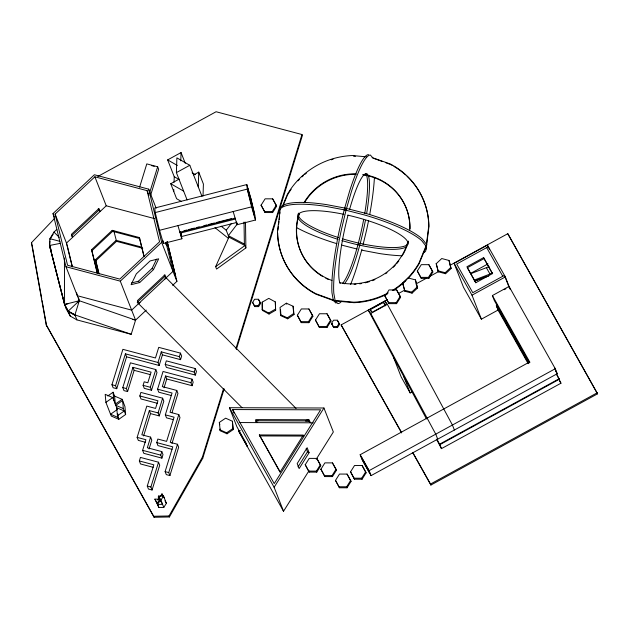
<?xml version="1.0" encoding="UTF-8"?>
<svg xmlns="http://www.w3.org/2000/svg" width="629" height="629" viewBox="0 0 629 629"><rect width="100%" height="100%" fill="white"/><g stroke="black" fill="none" stroke-linecap="round" stroke-linejoin="round"><path stroke-width="0.94" d="M262.136 309.476L262.214 302.14L268.803 298.366L275.313 301.92L275.628 310.254L269.031 314.036L262.521 310.474L262.136 309.476L268.646 313.038L269.031 314.036M262.521 310.474L262.214 302.14M275.628 310.254L275.313 301.92M173.761 191.46L173.824 189.62M174.06 182.245L174.241 176.71L167.652 159.9L181.05 152.564L185.264 163.312M187.112 199.959L176.395 172.613L176.875 157.871L189.793 165.285L201.933 196.248M180.782 160.859L181.05 152.564M198.261 186.884L198.74 172.134L193.716 174.886M203.025 196.044L203.411 184.061L198.74 172.134M146.266 310.105L135.565 320.13L131.194 334.298L76.887 319.886L70.228 316.065L66.532 309.476L64.575 304.483L49.683 246.01L49.982 241.135M279.732 213.663L280.196 209.048A76.046 17.565 14.8 0 1 326.443 206.469L345.132 210.015L364.356 214.929A76.046 17.565 14.8 0 1 421.682 240.616L426.203 246.348L425.731 250.971A76.046 17.565 14.8 0 1 423.223 252.984M280.495 209.017L280.676 207.256A76.046 17.565 14.8 0 1 326.915 204.677L345.604 208.23L364.828 213.137A76.046 17.565 14.8 0 1 422.153 238.831L426.674 244.563L426.203 249.178M279.874 212.516L277.468 231.59A76.046 72.948 -21.4 0 0 315.868 293.719L334.18 300.387L353.781 302.179A76.046 72.948 -21.4 0 0 388.235 292.855M277.9 230.175L278.388 226.354M278.623 224.443L278.985 221.581M279.229 219.67L279.591 216.801M392.307 290.512A76.046 72.948 -21.4 0 0 418.945 263.166L426.336 245.208L428.742 226.133A76.046 72.948 -21.4 0 0 390.342 164.004L372.124 157.588M407.946 278.576A76.046 72.948 -21.4 0 0 419.142 263.661L426.533 245.703L428.939 226.637A76.046 72.948 -21.4 0 0 407.002 176.238M368.539 154.648A76.046 12.344 -77.4 0 0 349.614 191.082L344.456 208.914L339.825 228.115A76.046 12.344 -77.4 0 0 331.978 292.823L333.362 300.434L336.035 303.17M373.107 158.154L370.371 155.056A76.046 12.344 -77.4 0 0 351.446 191.491L346.28 209.323L341.649 228.516A76.046 12.344 -77.4 0 0 333.81 293.232L335.194 300.843L337.867 303.579A76.046 12.344 -77.4 0 0 341.649 301.26M363.059 244.728L366.581 230.112A76.046 12.344 -77.4 0 0 368.594 220.409M345.132 210.015L345.604 208.23M426.203 246.348L426.674 244.563M361.95 249.304L356.785 267.136A76.046 12.344 -77.4 0 1 350.628 284.426M76.887 319.886L74.93 314.885L79.301 300.725L78.578 297.91M139.599 187.19L146.793 163.894L157.651 166.779L158.634 169.272L150.583 195.367M149.6 192.867L157.651 166.779M126.578 356.832L159.161 365.48L157.989 362.477L125.399 353.836L126.578 356.832L116.742 388.698L113.126 387.739L111.946 384.736L122.875 349.339L155.457 357.98L158.736 347.357L180.46 353.121L181.639 356.116L180.547 359.654L162.439 354.858L161.268 351.855L179.367 356.659L180.547 359.654M116.742 388.698L115.571 385.703L125.399 353.836M122.789 387.613L130.439 362.831L155.803 369.561L156.983 372.557L151.518 390.263L144.277 388.345L143.097 385.341L144.19 381.803L147.815 382.762L151.094 372.14L132.963 367.336L126.405 388.573L127.585 391.576L123.96 390.617L122.789 387.613L126.405 388.573M127.585 391.576L134.142 370.332L132.963 367.336M157.289 403.283L140.998 398.959L139.819 395.963L140.912 392.425L162.636 398.188L163.815 401.184L159.263 415.918L150.504 413.591L149.332 410.595L158.091 412.923L159.263 415.918M151.518 390.263L150.339 387.267L155.803 369.561M157.989 362.477L161.268 351.855M159.161 365.48L162.439 354.858M145.323 442.25L138.317 440.386L137.138 437.391L146.801 406.098L155.56 408.418L157.926 400.767L139.819 395.963M149.332 410.595L141.855 434.812L150.614 437.131L151.793 440.135L149.057 448.98M171.426 395.547L158.76 392.182L157.58 389.186L163.045 371.48L192.01 379.169L193.182 382.165L192.089 385.703L166.748 378.98L165.576 375.985L190.917 382.707L192.089 385.703M165.23 364.403L166.323 360.857L195.289 368.547L196.46 371.542L195.367 375.081L166.402 367.399L165.23 364.403L194.196 372.085L195.367 375.081M143.609 435.944L150.504 413.591M139.347 460.955L140.44 457.417L158.539 462.221L159.719 465.216L152.069 489.999L148.444 489.04L147.272 486.044L153.83 464.8L139.347 460.955L140.519 463.958L153.193 467.316M150.614 437.131L147.335 447.754L161.818 451.598L162.997 454.594L161.905 458.132L143.797 453.336L142.626 450.333L145.904 439.71L137.138 437.391M165.576 375.985L162.298 386.607L176.78 390.444L177.952 393.447L172.008 412.71M164.02 387.834L166.748 378.98M158.091 412.923L162.636 398.188M179.367 356.659L180.46 353.121M172.055 449.342L157.942 445.591L156.763 442.596L157.855 439.058L166.614 441.377L174.091 417.169L165.333 414.841L172.063 393.031L157.58 389.186M176.78 390.444L170.042 412.262L178.801 414.582L179.98 417.585L171.984 443.484M152.069 489.999L150.889 487.003L158.539 462.221M161.905 458.132L160.725 455.137L161.818 451.598M178.801 414.582L170.239 442.336L177.48 444.263L178.652 447.258L169.909 475.579L166.292 474.62L165.113 471.624L172.763 446.842L156.763 442.596M190.917 382.707L192.01 379.169M194.196 372.085L195.289 368.547M169.909 475.579L168.737 472.583L177.48 444.263M54.409 218.617L31.45 242.755L46.224 324.902L154.081 517.258L169.421 516.967L169.028 515.969L202.349 457.275L223.492 388.785M235.946 348.442L301.975 134.527L216.093 111.742L97.723 176.529M169.421 516.967L202.742 458.274L224.176 388.848M236.339 349.441L302.368 135.526L301.975 134.527M282.452 206.257L287.264 194.565A76.046 72.948 -21.4 0 1 352.429 155.544L366.416 156.825M283.019 205.856L287.091 195.965M245.491 222.1L245.892 247.928L216.573 269.063L215.637 266.657L228.932 237.149L226.212 230.222L221.188 226.204M131.524 282.956L138.396 281.242L152.179 268.316L156.574 259.179M153.476 269.613L158.665 258.826L150.079 260.956L136.296 273.89L131.099 284.685L139.685 282.547L153.476 269.613L152.179 268.316M50.603 238.36L53.15 234.224M261.114 205.172L265.1 198.827L272.656 198.85L276.233 205.219L276.626 206.218L272.64 212.563L265.076 212.539L261.114 205.172L265.076 212.539M272.64 212.563L272.247 211.564L276.233 205.219M252.63 302.423L254.619 299.247L258.401 299.262L260.186 302.447L260.579 303.445L258.59 306.614L254.808 306.606L252.63 302.423L254.808 306.606M258.59 306.614L258.197 305.615L260.186 302.447M157.785 500.047L158.822 498.388L159.758 500.047M160.419 496.352L161.975 493.867L164.311 498.019M158.846 507.43L157.226 503.294L159.829 499.151L154.891 499.135L158.846 507.43L163.784 507.446L166.378 503.31L163.532 496.029L158.594 496.014L160.552 501.014L158.225 496.863L159.113 499.135M163.784 507.446L160.93 500.165L163.532 496.029M297.368 315.278L301.354 308.941L308.918 308.965L312.495 315.326L312.88 316.324L308.894 322.669L301.338 322.646L297.368 315.278L301.338 322.646M308.894 322.669L308.509 321.671L312.495 315.326M315.475 320.082L319.461 313.745L327.017 313.769L330.595 320.13L330.988 321.128L327.001 327.473L319.438 327.45L315.475 320.082L319.438 327.45M327.001 327.473L326.608 326.475L330.595 320.13M331.554 323.361L333.543 320.185L337.325 320.2L339.11 323.385L339.503 324.383L337.514 327.552L333.732 327.544L331.554 323.361L333.732 327.544M331.947 324.36L332.482 323.51M337.514 327.552L337.12 326.553L339.11 323.385M385.058 296.267L389.044 289.922L396.608 289.945L400.178 296.314L400.571 297.313L396.584 303.658L389.029 303.634L385.058 296.267L389.029 303.634M308.957 470.806L283.53 511.267L274.126 487.278L323.943 408.001L229.443 407.71L236.881 426.706L245.821 442.619L247.386 446.614L238.454 430.7L240.341 430.708M396.584 303.658L396.199 302.659L400.178 296.314M417.326 270.997L421.312 264.652L428.868 264.675L432.445 271.044L432.838 272.043L428.852 278.388L421.288 278.364L417.326 270.997L421.288 278.364M298.036 466.852L307.502 451.787L306.197 448.453M309.106 452.707L299.145 468.566L297.187 463.565L307.149 447.706L309.106 452.707L307.502 451.787M305.246 464.729L309.232 458.384L316.788 458.407L320.365 464.776L320.759 465.774L316.772 472.112L309.209 472.088L305.246 464.729L309.209 472.088M428.852 278.388L428.459 277.389L432.445 271.044M316.222 459.241L333.346 431.989L323.943 408.001M316.772 472.112L316.379 471.113L320.365 464.776M320.916 469.218L324.902 462.873L332.458 462.897L336.035 469.265L336.429 470.264L332.442 476.601L324.878 476.578L320.916 469.218L324.878 476.578M332.442 476.601L332.049 475.603L336.035 469.265M335.509 480.407L339.495 474.062L347.059 474.085L350.636 480.446L351.021 481.452L347.035 487.789L339.479 487.766L335.509 480.407L339.479 487.766M350.55 471.836L354.536 465.491L362.1 465.515L365.669 471.884L366.062 472.882L362.076 479.219L354.52 479.196L350.55 471.836L354.52 479.196M347.035 487.789L346.65 486.791L350.636 480.446M362.076 479.219L361.683 478.221L365.669 471.884M226.212 230.222L231.37 223.499M237.518 223.712L228.351 235.671L244.374 244.052L245.892 247.928M164.774 279.205L166.111 277.814L164.94 274.818L137.366 300.678L138.545 303.673L140.039 302.415M77.273 302.761L79.301 300.725L135.565 320.13L120.288 281.155L65.982 266.743L53.025 213.546L94.374 174.76L148.688 189.164L156.141 208.191M147.092 190.658L159.554 241.811L119.793 279.103L67.57 265.249L55.116 214.104L94.877 176.804L147.092 190.658L148.869 195.187M71.274 236.064L98.839 210.212L98.258 208.71M154.655 218.64L106.23 205.793L66.47 243.085L72.241 266.767M97.322 273.481L91.535 249.737L112.214 230.34L139.371 237.55L144.159 256.593M97.487 273.536L91.928 250.735L112.607 231.338L139.764 238.548M99.083 274.032L95.844 260.728L116.522 241.339L142.744 248.29M70.228 316.065L68.27 311.072L79.301 300.725L65.982 266.743M120.288 281.155L161.645 242.362L148.688 189.164M164.232 275.015L164.814 276.516L137.248 302.368L241.953 407.608M172.645 285.354L176.922 281.344L167.204 241.45M402.686 283.144L408.205 277.971L415.447 279.889L417.562 287.988L412.05 293.153L404.809 291.235L402.686 283.144L404.132 288.467M436.219 263.7L441.739 258.535L448.98 260.453L449.365 261.452L451.095 268.544L445.584 273.717L438.342 271.799L436.219 263.7L438.342 271.799M404.416 290.236L411.657 292.155L417.169 286.989L415.447 279.889M437.949 270.792L445.19 272.719L450.702 267.545L448.98 260.453M56.83 229.404L53.976 232.077L49.903 238.69L49.487 245.507L64.575 304.483L68.467 311.567L75.126 315.388M215.637 266.657L244.948 245.53L228.932 237.149M107.779 395.971L113.086 392.237L114.604 396.097L115.304 404.117L122.128 399.321L124.935 406.476L125.635 414.495L118.81 419.291L111.278 416.068L105.9 402.356L105.2 394.336L112.733 397.559L117.395 409.455L110.562 414.252L118.095 417.475L117.78 413.913M105.9 402.356L112.733 397.559M117.426 415.761L124.251 410.973L116.727 407.741L117.426 415.761L118.81 419.291M286.337 303.194L280.047 307.439L280.534 314.744L280.927 315.742L287.712 318.809L294.002 314.563L293.122 306.26L286.337 303.194L286.73 304.2M280.534 314.744L287.319 317.81L293.609 313.564L293.122 306.26M219.332 422.421L225.622 418.175L232.408 421.241L233.288 429.544L226.998 433.79L220.213 430.723L219.332 422.421L219.812 424.709M219.828 429.725L226.605 432.791L232.895 428.546L232.408 421.241M268.646 313.038L275.235 309.256M176.395 172.613L189.793 165.285M181.459 201.508L176.615 198.725L170.734 183.723L179.108 179.139M401.593 432.854L341.138 324.91L387.527 299.522M398.692 293.405L404.706 290.118M415.871 284.001L426.179 278.364M429.615 276.485L439.066 271.311M450.23 265.194L507.784 233.697L597.55 393.833L430.896 485.045L412.64 452.534M426.486 418.953L368.303 310.262L384.964 301.142L387.393 304.334L452.424 425.031L454.382 430.024M528.808 363.428L496.305 305.552L498.066 310.05L481.405 319.17L463.526 287.343L454.13 263.354L487.459 245.113L505.331 276.941L510.19 289.332M370.214 309.672L383.541 302.368L385.514 304.963L372.179 312.259L370.214 309.672L371.134 311.394M368.303 310.262L370.733 313.454L387.393 304.334M483.591 257.631L466.93 266.751L475.862 282.665L492.531 273.544L483.591 257.631L492.452 273.701M483.984 258.629L467.323 267.75L475.783 282.83M470.508 273.466L488.002 263.889M470.61 273.741L489.079 266.641M474.187 280.109L492.656 273.002M481.405 319.17L472.002 295.182L505.331 276.941M492.389 295.559L509.05 286.431L555.273 368.736L557.231 373.728L371.055 475.634L362.123 459.72L360.158 454.72L529.673 361.942L492.389 295.559L494.347 300.552L529.241 362.681M504.246 289.67L505.913 288.758M393.502 357.335L401.223 377.03L410.155 392.944L412.655 391.576M371.055 475.634L369.097 470.634L555.273 368.736M559.189 378.729L439.671 444.145L441.44 448.642L560.95 383.226L556.327 373.642M430.896 485.045L430.511 484.047L597.157 392.834M474.502 281.092L479.77 279.032M480.65 278.686L486.791 276.28M474.581 281.108L488.772 276.005M233.186 211.533L237.039 224.726L255.453 220.032L254.989 215.495L250.672 197.758L246.812 184.564L154.765 208.026L155.229 212.563L159.546 230.3L163.398 243.494L181.812 238.8L180.963 232.919L235.238 219.089M155.229 212.563L247.276 189.109L246.812 184.564M159.546 230.3L251.6 206.839L255.453 220.032M184.038 230.741L186.884 230.017M188.779 229.53L194.471 228.083M196.366 227.596L199.212 226.872M203.953 225.662L206.799 224.938M208.694 224.459L214.387 223.004M216.282 222.524L231.456 218.656M179.886 232.203L235.112 218.129M181.577 236.528L236.811 222.454M68.286 303.65L64.575 304.483L64.433 258.016M60.659 243.274L49.487 245.507L51.374 250.326M305.592 421.037L308.517 420.935L307.927 419.433M46.224 324.902L153.688 516.26L169.028 515.969M313.25 422.806L239.665 422.554M264.691 211.541L272.247 211.564M420.895 277.365L428.459 277.389M388.636 302.635L396.199 302.659M254.415 305.6L258.197 305.615M300.945 321.647L308.509 321.671M319.052 326.451L326.608 326.475M333.339 326.545L337.12 326.553M232.659 409.558L320.609 409.825L274.244 483.615L232.659 409.558L234.012 413.025M256.027 420.77L308.517 420.935M259.337 434.938L303.32 435.071L280.133 471.97L259.337 434.938L280.054 472.127M259.73 435.936L303.713 436.07M308.823 471.09L316.379 471.113M324.485 475.579L332.049 475.603M354.127 478.197L361.683 478.221M339.086 486.767L346.65 486.791M256.027 420.809L257.961 420.887M353.561 156.126L355.424 156.299M277.68 233.037A76.046 72.948 -21.4 0 0 316.065 294.223L334.376 300.89L353.978 302.683A76.046 72.948 -21.4 0 0 387.59 293.798M361.706 250.169L379.491 253.542A76.046 17.565 14.8 0 0 402.34 255.783M344.456 208.914L346.28 209.323M333.362 300.434L335.194 300.843M341.578 245.082L357.13 249.06M151.51 165.592L154.231 166.315M141.415 247.048L116.129 240.341L95.459 259.73L93.713 259.266M59.857 241.332L49.903 238.69L50.1 239.193M132.766 319.39L135.565 320.13M134.142 370.332L150.449 374.656M143.097 385.341L150.339 387.267M111.946 384.736L115.571 385.703M173.51 419.7L166.504 417.837L165.333 414.841M142.626 450.333L160.725 455.137M165.113 471.624L168.737 472.583M147.272 486.044L150.889 487.003M79.443 301.149L79.301 300.725L64.575 304.483L68.467 311.567L74.93 314.885L131.194 334.298M374.027 158.492L382.283 161.496M385.947 162.832L390.538 164.499A76.046 72.948 -21.4 0 1 392.229 165.411M114.604 396.097L122.128 399.321M123.308 408.551L115.775 405.328L122.608 400.531L123.308 408.551L125.635 414.495M192.112 172.794L195.336 174.65M167.652 159.9L177.347 165.458M174.241 176.71L179.084 179.493M170.734 183.723L183.652 191.137M68.27 311.072L74.93 314.885M214.969 227.635L228.382 238.352M98.839 210.212L100.137 211.509L98.965 208.513L71.391 234.373L72.571 237.369M164.814 276.516L296.07 408.425M307.133 419.543L310.38 422.806L309.169 419.771L255.712 419.614L256.884 422.609L255.665 421.383M138.396 281.242L139.685 282.547M59.181 237.306L53.976 232.077L54.173 232.573M597.55 393.833L507.784 233.697M486.681 247.614L502.768 276.257M555.8 371.189L557.231 373.728M556.523 374.137L559.385 379.232L439.868 444.648L436.856 439.121M559.519 380.679L560.95 383.226M486.579 268.009L490.156 274.37M496.501 306.048L528.525 363.075M498.066 310.05L528.179 363.672M454.13 263.354L472.002 295.182M432.838 272.043L428.868 264.675M400.571 297.313L396.608 289.945M436.636 439.482L441.44 448.642M276.626 206.218L272.656 198.85M341.138 324.91L401.679 432.713M412.734 452.393L430.511 484.047M339.503 324.383L337.325 320.2M330.988 321.128L327.017 313.769M312.88 316.324L308.918 308.965M360.158 454.72L369.097 470.634M366.062 472.882L362.1 465.515M260.579 303.445L258.401 299.262M351.021 481.452L347.059 474.085M336.429 470.264L332.458 462.897M320.759 465.774L316.788 458.407M229.443 407.71L274.126 487.278M283.53 511.267L238.454 430.7M164.979 500.818L166.378 503.31M158.594 496.014L160.93 500.165M154.891 499.135L157.226 503.294M384.964 301.142L386.34 303.705M383.541 302.368L385.388 305.82M370.733 313.454L435.755 434.152L437.713 439.144M554.574 367.643L556.138 371.637M509.647 288.64L504.434 275.345L472.772 292.682L456.685 264.031L488.348 246.702L489.393 249.359M487.459 245.113L488.151 246.89M529.673 361.942L529.862 362.446M450.702 267.545L451.095 268.544M445.19 272.719L445.584 273.717M426.336 245.208L426.533 245.703M417.169 286.989L417.562 287.988M411.657 292.155L412.05 293.153M403.582 376.158L410.155 392.944M334.18 300.387L334.376 300.89M293.609 313.564L294.002 314.563M287.319 317.81L287.712 318.809M165.513 242.833L166.567 245.522L165.914 242.865M161.645 242.362L176.922 281.344M232.895 428.546L233.288 429.544M226.605 432.791L226.998 433.79M94.877 176.804L106.23 205.793M202.349 457.275L202.742 458.274M112.214 230.34L112.607 231.338M116.522 241.339L113.833 230.898M91.535 249.737L91.928 250.735M95.844 260.728L95.459 259.73L98.698 273.033M55.116 214.104L66.863 244.083M53.025 213.546L54.44 217.17M161.975 493.867L163.155 496.879M153.688 516.26L154.081 517.258M31.45 242.755L31.843 243.753M180.091 231.417L181.812 238.8L177.952 225.607M49.683 246.01L64.803 304.876M404.345 289.332L404.809 291.235M247.276 189.109L251.6 206.839M167.188 241.984L175.664 276.799L167.023 241.929M166.064 242.849L173.006 271.351L131.65 310.136L77.343 295.732L76.644 292.878M139.371 237.55L143.994 256.546M67.099 245.035L72.406 266.822M66.076 307.597L66.532 309.476M32.016 244.72L41.75 298.838M42.096 300.772L46.617 325.901M236.583 222.013L237.039 224.726M180.963 232.919L181.191 235.191M163.123 240.765L163.398 243.494M113.086 392.237L113.786 400.256M280.526 309.727L280.872 314.885M220.103 429.009L220.213 430.723M244.028 222.045L244.374 244.052M405.933 280.597A76.046 72.948 -21.4 0 1 393.306 290.512M287.461 195.061A76.046 72.948 -21.4 0 1 291.133 189.282M297.981 180.853A76.046 72.948 -21.4 0 1 299.341 179.446M302.03 176.843A76.046 72.948 -21.4 0 1 303.437 175.577M304.876 174.343A76.046 72.948 -21.4 0 1 306.347 173.148M331.279 159.797A76.046 72.948 -21.4 0 1 333.071 159.247M393.911 166.378A76.046 72.948 -21.4 0 1 405.603 174.948M363.067 174.909A57.035 54.715 -21.4 0 1 410.022 228.704M408.363 241.096A57.035 54.715 -21.4 0 1 407.576 243.887M407.277 244.807A57.035 54.715 -21.4 0 1 402.953 254.611M398.817 260.949A57.035 54.715 -21.4 0 1 396.49 263.842M395.256 265.234A57.035 54.715 -21.4 0 1 393.329 267.246M387.024 272.672A57.035 54.715 -21.4 0 1 385.498 273.764M374.931 279.622A57.035 54.715 -21.4 0 1 372.313 280.668M369.655 281.588A57.035 54.715 -21.4 0 1 365.174 282.822M361.541 283.561A57.035 54.715 -21.4 0 1 359.694 283.844M355.975 284.237A57.035 54.715 -21.4 0 1 354.111 284.339M328.503 279.512A57.035 54.715 -21.4 0 1 325.853 278.254M322.473 276.383A57.035 54.715 -21.4 0 1 311.858 268.064M311.198 267.38A57.035 54.715 -21.4 0 1 299.318 213.915M304.64 202.42A57.035 54.715 -21.4 0 1 356.187 174.351M362.87 174.414A57.035 54.715 -21.4 0 1 409.762 230.112M407.922 241.536A57.035 54.715 -21.4 0 1 339.448 282.625M331.947 280.479A57.035 54.715 -21.4 0 1 299.129 213.42M303.941 202.758A57.035 54.715 -21.4 0 1 355.99 173.848M374.42 177.37A76.046 12.344 -77.4 0 1 369.695 214.631M349.527 209.606A57.035 9.254 -77.4 0 1 366.565 173.659A57.035 9.254 -77.4 0 1 366.605 213.703M365.425 220.331A57.035 9.254 -77.4 0 1 344.22 283.844M340.187 283.537A57.035 9.254 -77.4 0 1 348.026 215.157M365.771 173.966A57.035 9.254 -77.4 0 1 364.773 213.294M363.593 219.922A57.035 9.254 -77.4 0 1 342.388 283.435M407.348 244.634A57.035 13.178 14.8 0 1 359.568 243.266M358.624 243.053A57.035 13.178 14.8 0 1 342.333 238.768M338.575 237.613A57.035 13.178 14.8 0 1 298.492 213.113M336.861 243.69A76.046 17.565 14.8 0 1 296.416 227.517M406.877 246.426A57.035 13.178 14.8 0 1 341.854 240.561M338.103 239.397A57.035 13.178 14.8 0 1 297.808 215.503A57.035 13.178 14.8 0 1 343.977 214.34M347.782 215.165A57.035 13.178 14.8 0 1 408.166 244.28M160.253 500.236L157.651 504.372L162.581 504.387L160.253 500.236M368.397 469.549L361.25 456.811L362.815 460.813L369.97 473.543L368.397 469.549M250.759 198.67L247.677 188.11L248.046 191.743L254.588 216.486L254.218 212.854L250.759 198.67"/></g></svg>
